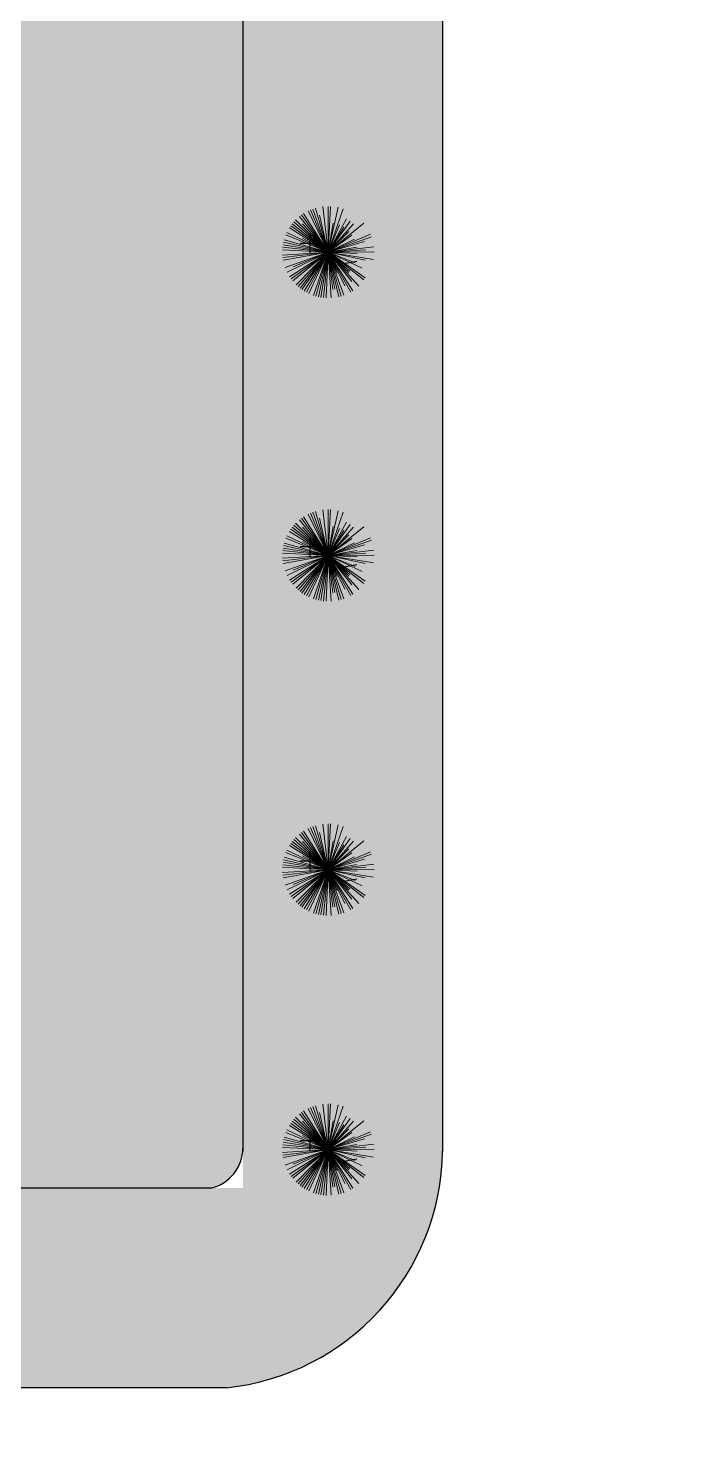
# Model space of a CAD drawing. Header units: millimetres. Extents: x -1544140 to 7445918, y -1294905 to 2019878.
# Drawn here: x 2051975 to 2052443, y 24810 to 25814 of the extents above; entities that cross this region are included whole.
import ezdxf

# ---------------------------------------------------------------- set-up
doc = ezdxf.new("R2010")
doc.units = ezdxf.units.MM
doc.header["$MEASUREMENT"] = 0
doc.layers.add('marc det', color=74, linetype='Continuous', lineweight=18)
picture_1 = doc.add_image_def('image5.png', size_in_pixel=(1482, 826))

msp = doc.modelspace()

# ---------------------------------------------------------------- hatches: boundary and pattern name
at = {"true_color": 0x8dc133, "transparency": 33554687}
h = msp.add_hatch(color=65, dxfattribs=at)
h.dxf.hatch_style = 1
h.paths.add_polyline_path([(2052271, 25017.8, -0.388077), (2052116.8, 24844.1), (2050412.6, 24844.1, -0.416277), (2050096.5, 25072.6), (2050096.5, 26168.8, -0.394381), (2050297.9, 26519.5), (2051990.7, 26519.5, -0.352206), (2052271, 26299.3)])
h.paths.add_polyline_path([(2050398.8, 24986.6, -0.417198), (2050239, 25085.7), (2050239, 26377), (2051991.6, 26377, -0.326949), (2052128.5, 26280.2), (2052128.5, 24986.6)], flags=16)
at = {"true_color": 0xb8d93f, "transparency": 33554687}
h = msp.add_hatch(color=63, dxfattribs=at)
h.dxf.hatch_style = 1
h.paths.add_polyline_path([(2052128.5, 26280.2, 0.326949), (2051991.6, 26377), (2050322.9, 26377, 0.386529), (2050239, 26188), (2050239, 25085.7, 0.417198), (2050398.8, 24986.6), (2052106.2, 24986.6, 0.351898), (2052128.5, 25016.4)])

# ---------------------------------------------------------------- linework, layer by layer
at = {"color": 116, "true_color": 0x136734}
for p, q in [((2052176.1, 25667.2), (2052176.1, 25653.3)), ((2052183.1, 25660.2), (2052169.2, 25660.2)), ((2052176.1, 25450.8), (2052176.1, 25437)), ((2052183.1, 25443.9), (2052169.2, 25443.9)), ((2052183.1, 25219.8), (2052169.2, 25219.8)), ((2052176.1, 25226.7), (2052176.1, 25212.9)), ((2052183.1, 25020.2), (2052169.2, 25020.2)), ((2052176.1, 25027.1), (2052176.1, 25013.2))]:
    msp.add_line(p, q, dxfattribs=at)
at = {"color": 116, "lineweight": -2, "true_color": 0x136734}
for p, q in [((2052199.2, 25645.7), (2052209.7, 25647.5)), ((2052199.2, 25429.3), (2052209.7, 25431.2)), ((2052199.2, 25205.3), (2052209.7, 25207.1)), ((2052199.2, 25005.6), (2052209.7, 25007.5))]:
    msp.add_line(p, q, dxfattribs=at)
for points in [[(2052271, 26299.3), (2052271, 25012.9)], [(2052128.5, 26280.2), (2052128.5, 25012.9)], [(2052106.2, 24986.6), (2050337.2, 24986.6)], [(2052116.8, 24844.1), (2050323.4, 24844.1)]]:
    msp.add_lwpolyline(points)
for radius, start in [(29.7, 284.4217), (172.2, 275.9777)]:
    msp.add_arc((2052098.8, 25015.4), radius, start, 359.182)
at = {"layer": 'marc det', "color": 116, "true_color": 0x136734}
for p, q in [((2052189.4, 25654.1), (2052171.8, 25681.6)), ((2052189.4, 25654.1), (2052175, 25683.4)), ((2052189.4, 25654.1), (2052176.7, 25684.2)), ((2052189.4, 25654.1), (2052178.4, 25684.8)), ((2052189.4, 25654.1), (2052180.2, 25685.4)), ((2052189.4, 25654.1), (2052185.5, 25686.5)), ((2052189.4, 25654.1), (2052189.2, 25686.7)), ((2052189.4, 25654.1), (2052191, 25686.7)), ((2052189.4, 25654.1), (2052196.5, 25686)), ((2052189.4, 25654.1), (2052200, 25685)), ((2052189.4, 25654.1), (2052161.6, 25671.3)), ((2052162.6, 25672.8), (2052189.4, 25654.1)), ((2052189.4, 25654.1), (2052162.6, 25672.8)), ((2052189.4, 25654.1), (2052163.7, 25674.3)), ((2052189.4, 25654.1), (2052164.9, 25675.7)), ((2052189.4, 25654.1), (2052166.1, 25677)), ((2052189.4, 25654.1), (2052168.9, 25679.5)), ((2052189.4, 25654.1), (2052170.3, 25680.6)), ((2052189.4, 25654.1), (2052171.1, 25674.2)), ((2052189.4, 25654.1), (2052183.2, 25680.5)), ((2052189.4, 25654.1), (2052202.3, 25677.8)), ((2052189.4, 25654.1), (2052204.9, 25676.2)), ((2052204.9, 25676.2), (2052189.4, 25654.1)), ((2052189.4, 25654.1), (2052192.8, 25674.7)), ((2052189.4, 25654.1), (2052214.8, 25674.6)), ((2052189.4, 25654.1), (2052207.3, 25674.3)), ((2052189.4, 25654.1), (2052197.3, 25673.4)), ((2052189.4, 25654.1), (2052200.4, 25671.8)), ((2052189.4, 25654.1), (2052157.5, 25661.1)), ((2052189.4, 25654.1), (2052157.9, 25662.9)), ((2052189.4, 25654.1), (2052159.1, 25666.4)), ((2052189.4, 25654.1), (2052159.9, 25668.1)), ((2052189.4, 25654.1), (2052171, 25664.1)), ((2052189.4, 25654.1), (2052204, 25668.8)), ((2052189.4, 25654.1), (2052219.5, 25666.8)), ((2052189.4, 25654.1), (2052206.2, 25666.2)), ((2052189.4, 25654.1), (2052220.2, 25665)), ((2052189.4, 25654.1), (2052208, 25663.2)), ((2052189.4, 25654.1), (2052215.2, 25661.7)), ((2052189.4, 25654.1), (2052156.8, 25655.7)), ((2052189.4, 25654.1), (2052156.8, 25652)), ((2052189.4, 25654.1), (2052156.9, 25657.5)), ((2052189.4, 25654.1), (2052156.9, 25650.2)), ((2052189.4, 25654.1), (2052157.1, 25659.3)), ((2052189.4, 25654.1), (2052157.2, 25648.4)), ((2052189.4, 25654.1), (2052158.6, 25643.1)), ((2052189.4, 25654.1), (2052160, 25639.7)), ((2052189.4, 25654.1), (2052161.8, 25636.5)), ((2052189.4, 25654.1), (2052162.9, 25635)), ((2052189.4, 25654.1), (2052164, 25633.5)), ((2052189.4, 25654.1), (2052164.4, 25643.6)), ((2052189.4, 25654.1), (2052166.4, 25630.8)), ((2052189.4, 25654.1), (2052167.8, 25629.6)), ((2052189.4, 25654.1), (2052169.2, 25628.4)), ((2052170.6, 25627.3), (2052189.4, 25654.1)), ((2052189.4, 25654.1), (2052172.2, 25626.3)), ((2052189.4, 25654.1), (2052173.8, 25625.4)), ((2052189.4, 25654.1), (2052175.4, 25624.5)), ((2052189.4, 25654.1), (2052178.8, 25623.2)), ((2052189.4, 25654.1), (2052180.5, 25622.6)), ((2052189.4, 25654.1), (2052182.3, 25622.2)), ((2052189.4, 25654.1), (2052184.1, 25621.8)), ((2052189.4, 25654.1), (2052185.9, 25621.6)), ((2052189.4, 25654.1), (2052187.8, 25621.4)), ((2052189, 25654.4), (2052215.8, 25635.6)), ((2052189, 25654.4), (2052214.7, 25634.2)), ((2052215.8, 25635.6), (2052189, 25654.4)), ((2052189.4, 25654.1), (2052221.8, 25657.9)), ((2052189.4, 25654.1), (2052209.7, 25657.6)), ((2052189.4, 25654.1), (2052216.2, 25655.7)), ((2052189.4, 25654.1), (2052222.1, 25654.3)), ((2052189.4, 25654.1), (2052192.6, 25627.4)), ((2052189.4, 25654.1), (2052191.4, 25621.4)), ((2052189.4, 25654.1), (2052194, 25627.6)), ((2052189.4, 25654.1), (2052200.4, 25623.3)), ((2052189.4, 25654.1), (2052198.6, 25622.7)), ((2052189.4, 25654.1), (2052196.9, 25622.2)), ((2052189.4, 25654.1), (2052205.4, 25625.6)), ((2052189.4, 25654.1), (2052201.2, 25630)), ((2052189.4, 25654.1), (2052206.9, 25626.5)), ((2052189.4, 25654.1), (2052210, 25653)), ((2052189.4, 25654.1), (2052221.6, 25648.8)), ((2052189.4, 25654.1), (2052215.6, 25648.2)), ((2052189.4, 25654.1), (2052208.5, 25646.3)), ((2052189.4, 25654.1), (2052195.7, 25639)), ((2052189.4, 25654.1), (2052204, 25639.6)), ((2052189.4, 25654.1), (2052204.8, 25640.4)), ((2052189.4, 25654.1), (2052213.6, 25642.6)), ((2052189.4, 25654.1), (2052206.2, 25633.2)), ((2052189.4, 25654.1), (2052211.3, 25629.8)), ((2052189.4, 25437.7), (2052185.5, 25470.2)), ((2052189.4, 25437.7), (2052189.2, 25470.4)), ((2052189.4, 25437.7), (2052191, 25470.4)), ((2052189.4, 25437.7), (2052166.1, 25460.7)), ((2052189.4, 25437.7), (2052168.9, 25463.1)), ((2052189.4, 25437.7), (2052170.3, 25464.3)), ((2052189.4, 25437.7), (2052171.8, 25465.3)), ((2052189.4, 25437.7), (2052175, 25467.1)), ((2052189.4, 25437.7), (2052176.7, 25467.8)), ((2052189.4, 25437.7), (2052178.4, 25468.5)), ((2052189.4, 25437.7), (2052180.2, 25469.1)), ((2052189.4, 25437.7), (2052183.2, 25464.2)), ((2052189.4, 25437.7), (2052196.5, 25469.6)), ((2052189.4, 25437.7), (2052200, 25468.6)), ((2052189.4, 25437.7), (2052202.3, 25461.5)), ((2052189.4, 25437.7), (2052159.1, 25450)), ((2052189.4, 25437.7), (2052159.9, 25451.7)), ((2052189.4, 25437.7), (2052161.6, 25454.9)), ((2052162.6, 25456.5), (2052189.4, 25437.7)), ((2052189.4, 25437.7), (2052162.6, 25456.5)), ((2052189.4, 25437.7), (2052163.7, 25457.9)), ((2052189.4, 25437.7), (2052164.9, 25459.3)), ((2052189.4, 25437.7), (2052171.1, 25457.9)), ((2052189.4, 25437.7), (2052204.9, 25459.9)), ((2052204.9, 25459.9), (2052189.4, 25437.7)), ((2052189.4, 25437.7), (2052192.8, 25458.3)), ((2052189.4, 25437.7), (2052214.8, 25458.2)), ((2052189.4, 25437.7), (2052207.3, 25458)), ((2052189.4, 25437.7), (2052197.3, 25457)), ((2052189.4, 25437.7), (2052200.4, 25455.4)), ((2052189.4, 25437.7), (2052204, 25452.5)), ((2052189.4, 25437.7), (2052219.5, 25450.4)), ((2052189.4, 25437.7), (2052156.9, 25441.2)), ((2052189.4, 25437.7), (2052157.1, 25443)), ((2052189.4, 25437.7), (2052157.5, 25444.8)), ((2052189.4, 25437.7), (2052157.9, 25446.6)), ((2052189.4, 25437.7), (2052171, 25447.7)), ((2052189.4, 25437.7), (2052206.2, 25449.8)), ((2052189.4, 25437.7), (2052220.2, 25448.7)), ((2052189.4, 25437.7), (2052208, 25446.8)), ((2052189.4, 25437.7), (2052215.2, 25445.3)), ((2052189.4, 25437.7), (2052221.8, 25441.6)), ((2052189.4, 25437.7), (2052209.7, 25441.3)), ((2052189.4, 25437.7), (2052156.8, 25439.4)), ((2052189.4, 25437.7), (2052156.8, 25435.7)), ((2052189.4, 25437.7), (2052156.9, 25433.9)), ((2052189.4, 25437.7), (2052157.2, 25432)), ((2052189.4, 25437.7), (2052158.6, 25426.7)), ((2052189.4, 25437.7), (2052160, 25423.4)), ((2052189.4, 25437.7), (2052161.8, 25420.2)), ((2052189.4, 25437.7), (2052162.9, 25418.6)), ((2052189.4, 25437.7), (2052164, 25417.2)), ((2052189.4, 25437.7), (2052164.4, 25427.2)), ((2052189.4, 25437.7), (2052166.4, 25414.5)), ((2052189.4, 25437.7), (2052167.8, 25413.2)), ((2052189.4, 25437.7), (2052169.2, 25412)), ((2052170.6, 25410.9), (2052189.4, 25437.7)), ((2052189.4, 25437.7), (2052172.2, 25409.9)), ((2052189.4, 25437.7), (2052173.8, 25409)), ((2052189.4, 25437.7), (2052175.4, 25408.2)), ((2052189.4, 25437.7), (2052178.8, 25406.8)), ((2052189.4, 25437.7), (2052180.5, 25406.3)), ((2052189.4, 25437.7), (2052182.3, 25405.8)), ((2052189.4, 25437.7), (2052184.1, 25405.5)), ((2052189.4, 25437.7), (2052185.9, 25405.2)), ((2052189.4, 25437.7), (2052187.8, 25405.1)), ((2052189, 25438), (2052215.8, 25419.3)), ((2052189, 25438), (2052214.7, 25417.8)), ((2052215.8, 25419.3), (2052189, 25438)), ((2052189.4, 25437.7), (2052216.2, 25439.4)), ((2052189.4, 25437.7), (2052222.1, 25437.9)), ((2052189.4, 25437.7), (2052192.6, 25411)), ((2052189.4, 25437.7), (2052191.4, 25405.1)), ((2052189.4, 25437.7), (2052194, 25411.3)), ((2052189.4, 25437.7), (2052200.4, 25406.9)), ((2052189.4, 25437.7), (2052198.6, 25406.4)), ((2052189.4, 25437.7), (2052196.9, 25405.9)), ((2052189.4, 25437.7), (2052205.4, 25409.2)), ((2052189.4, 25437.7), (2052201.2, 25413.6)), ((2052189.4, 25437.7), (2052206.9, 25410.1)), ((2052189.4, 25437.7), (2052210, 25436.7)), ((2052189.4, 25437.7), (2052221.6, 25432.4)), ((2052189.4, 25437.7), (2052215.6, 25431.9)), ((2052189.4, 25437.7), (2052208.5, 25429.9)), ((2052189.4, 25437.7), (2052195.7, 25422.7)), ((2052189.4, 25437.7), (2052204, 25423.2)), ((2052189.4, 25437.7), (2052204.8, 25424.1)), ((2052189.4, 25437.7), (2052213.6, 25426.2)), ((2052189.4, 25437.7), (2052206.2, 25416.8)), ((2052189.4, 25437.7), (2052211.3, 25413.5)), ((2052189.4, 25213.6), (2052170.3, 25240.2)), ((2052189.4, 25213.6), (2052171.8, 25241.2)), ((2052189.4, 25213.6), (2052175, 25243)), ((2052189.4, 25213.6), (2052176.7, 25243.7)), ((2052189.4, 25213.6), (2052178.4, 25244.4)), ((2052189.4, 25213.6), (2052180.2, 25245)), ((2052189.4, 25213.6), (2052183.2, 25240.1)), ((2052189.4, 25213.6), (2052185.5, 25246.1)), ((2052189.4, 25213.6), (2052189.2, 25246.3)), ((2052189.4, 25213.6), (2052191, 25246.3)), ((2052189.4, 25213.6), (2052196.5, 25245.5)), ((2052189.4, 25213.6), (2052200, 25244.5)), ((2052189.4, 25213.6), (2052161.6, 25230.8)), ((2052162.6, 25232.4), (2052189.4, 25213.6)), ((2052189.4, 25213.6), (2052162.6, 25232.4)), ((2052189.4, 25213.6), (2052163.7, 25233.8)), ((2052189.4, 25213.6), (2052164.9, 25235.2)), ((2052189.4, 25213.6), (2052166.1, 25236.6)), ((2052189.4, 25213.6), (2052168.9, 25239)), ((2052189.4, 25213.6), (2052171.1, 25233.8)), ((2052189.4, 25213.6), (2052202.3, 25237.4)), ((2052189.4, 25213.6), (2052204.9, 25235.8)), ((2052204.9, 25235.8), (2052189.4, 25213.6)), ((2052189.4, 25213.6), (2052192.8, 25234.2)), ((2052189.4, 25213.6), (2052214.8, 25234.1)), ((2052189.4, 25213.6), (2052207.3, 25233.9)), ((2052189.4, 25213.6), (2052197.3, 25232.9)), ((2052189.4, 25213.6), (2052200.4, 25231.3)), ((2052189.4, 25213.6), (2052157.5, 25220.7)), ((2052189.4, 25213.6), (2052157.9, 25222.5)), ((2052189.4, 25213.6), (2052159.1, 25225.9)), ((2052189.4, 25213.6), (2052159.9, 25227.6)), ((2052189.4, 25213.6), (2052171, 25223.6)), ((2052189.4, 25213.6), (2052204, 25228.4)), ((2052189.4, 25213.6), (2052219.5, 25226.3)), ((2052189.4, 25213.6), (2052206.2, 25225.7)), ((2052189.4, 25213.6), (2052220.2, 25224.6)), ((2052189.4, 25213.6), (2052208, 25222.7)), ((2052189.4, 25213.6), (2052215.2, 25221.2)), ((2052189.4, 25213.6), (2052156.8, 25215.3)), ((2052189.4, 25213.6), (2052156.8, 25211.6)), ((2052189.4, 25213.6), (2052156.9, 25217.1)), ((2052189.4, 25213.6), (2052156.9, 25209.8)), ((2052189.4, 25213.6), (2052157.1, 25218.9)), ((2052189.4, 25213.6), (2052157.2, 25207.9)), ((2052189.4, 25213.6), (2052158.6, 25202.6)), ((2052189.4, 25213.6), (2052160, 25199.3)), ((2052189.4, 25213.6), (2052161.8, 25196.1)), ((2052189.4, 25213.6), (2052162.9, 25194.5)), ((2052189.4, 25213.6), (2052164, 25193.1)), ((2052189.4, 25213.6), (2052164.4, 25203.1)), ((2052189.4, 25213.6), (2052166.4, 25190.4)), ((2052189.4, 25213.6), (2052167.8, 25189.1)), ((2052189.4, 25213.6), (2052169.2, 25187.9)), ((2052170.6, 25186.8), (2052189.4, 25213.6)), ((2052189.4, 25213.6), (2052172.2, 25185.8)), ((2052189.4, 25213.6), (2052173.8, 25184.9)), ((2052189.4, 25213.6), (2052175.4, 25184.1)), ((2052189.4, 25213.6), (2052178.8, 25182.7)), ((2052189.4, 25213.6), (2052180.5, 25182.2)), ((2052189.4, 25213.6), (2052182.3, 25181.7)), ((2052189.4, 25213.6), (2052184.1, 25181.4)), ((2052189.4, 25213.6), (2052185.9, 25181.1)), ((2052189.4, 25213.6), (2052187.8, 25181)), ((2052189, 25213.9), (2052215.8, 25195.2)), ((2052189, 25213.9), (2052214.7, 25193.7)), ((2052215.8, 25195.2), (2052189, 25213.9)), ((2052189.4, 25213.6), (2052221.8, 25217.5)), ((2052189.4, 25213.6), (2052209.7, 25217.2)), ((2052189.4, 25213.6), (2052216.2, 25215.3)), ((2052189.4, 25213.6), (2052222.1, 25213.8)), ((2052189.4, 25213.6), (2052192.6, 25186.9)), ((2052189.4, 25213.6), (2052191.4, 25181)), ((2052189.4, 25213.6), (2052194, 25187.2)), ((2052189.4, 25213.6), (2052200.4, 25182.8)), ((2052189.4, 25213.6), (2052198.6, 25182.3)), ((2052189.4, 25213.6), (2052196.9, 25181.8)), ((2052189.4, 25213.6), (2052205.4, 25185.1)), ((2052189.4, 25213.6), (2052201.2, 25189.5)), ((2052189.4, 25213.6), (2052206.9, 25186)), ((2052189.4, 25213.6), (2052210, 25212.6)), ((2052189.4, 25213.6), (2052221.6, 25208.3)), ((2052189.4, 25213.6), (2052215.6, 25207.8)), ((2052189.4, 25213.6), (2052208.5, 25205.8)), ((2052189.4, 25213.6), (2052195.7, 25198.6)), ((2052189.4, 25213.6), (2052204, 25199.1)), ((2052189.4, 25213.6), (2052204.8, 25200)), ((2052189.4, 25213.6), (2052213.6, 25202.1)), ((2052189.4, 25213.6), (2052206.2, 25192.7)), ((2052189.4, 25213.6), (2052211.3, 25189.4)), ((2052189.4, 25014), (2052168.9, 25039.4)), ((2052189.4, 25014), (2052170.3, 25040.5)), ((2052189.4, 25014), (2052171.8, 25041.6)), ((2052189.4, 25014), (2052175, 25043.3)), ((2052189.4, 25014), (2052176.7, 25044.1)), ((2052189.4, 25014), (2052178.4, 25044.8)), ((2052189.4, 25014), (2052180.2, 25045.3)), ((2052189.4, 25014), (2052183.2, 25040.4)), ((2052189.4, 25014), (2052185.5, 25046.4)), ((2052189.4, 25014), (2052189.2, 25046.7)), ((2052189.4, 25014), (2052191, 25046.6)), ((2052189.4, 25014), (2052196.5, 25045.9)), ((2052189.4, 25014), (2052200, 25044.9)), ((2052189.4, 25014), (2052161.6, 25031.2)), ((2052162.6, 25032.7), (2052189.4, 25014)), ((2052189.4, 25014), (2052162.6, 25032.7)), ((2052189.4, 25014), (2052163.7, 25034.2)), ((2052189.4, 25014), (2052164.9, 25035.6)), ((2052189.4, 25014), (2052166.1, 25037)), ((2052189.4, 25014), (2052171.1, 25034.2)), ((2052189.4, 25014), (2052202.3, 25037.8)), ((2052189.4, 25014), (2052204.9, 25036.1)), ((2052204.9, 25036.1), (2052189.4, 25014)), ((2052189.4, 25014), (2052192.8, 25034.6)), ((2052189.4, 25014), (2052214.8, 25034.5)), ((2052189.4, 25014), (2052207.3, 25034.2)), ((2052189.4, 25014), (2052197.3, 25033.3)), ((2052189.4, 25014), (2052200.4, 25031.7)), ((2052189.4, 25014), (2052204, 25028.8)), ((2052189.4, 25014), (2052157.1, 25019.3)), ((2052189.4, 25014), (2052157.5, 25021.1)), ((2052189.4, 25014), (2052157.9, 25022.8)), ((2052189.4, 25014), (2052159.1, 25026.3)), ((2052189.4, 25014), (2052159.9, 25028)), ((2052189.4, 25014), (2052171, 25024)), ((2052189.4, 25014), (2052219.5, 25026.7)), ((2052189.4, 25014), (2052206.2, 25026.1)), ((2052189.4, 25014), (2052220.2, 25025)), ((2052189.4, 25014), (2052208, 25023.1)), ((2052189.4, 25014), (2052215.2, 25021.6)), ((2052189.4, 25014), (2052156.8, 25015.6)), ((2052189.4, 25014), (2052156.8, 25012)), ((2052189.4, 25014), (2052156.9, 25017.4)), ((2052189.4, 25014), (2052156.9, 25010.1)), ((2052189.4, 25014), (2052157.2, 25008.3)), ((2052189.4, 25014), (2052158.6, 25003)), ((2052189.4, 25014), (2052160, 24999.6)), ((2052189.4, 25014), (2052161.8, 24996.4)), ((2052189.4, 25014), (2052162.9, 24994.9)), ((2052189.4, 25014), (2052164, 24993.5)), ((2052189.4, 25014), (2052164.4, 25003.5)), ((2052189.4, 25014), (2052166.4, 24990.7)), ((2052189.4, 25014), (2052167.8, 24989.5)), ((2052189.4, 25014), (2052169.2, 24988.3)), ((2052170.6, 24987.2), (2052189.4, 25014)), ((2052189.4, 25014), (2052172.2, 24986.2)), ((2052189.4, 25014), (2052173.8, 24985.3)), ((2052189.4, 25014), (2052175.4, 24984.5)), ((2052189.4, 25014), (2052178.8, 24983.1)), ((2052189.4, 25014), (2052180.5, 24982.5)), ((2052189.4, 25014), (2052182.3, 24982.1)), ((2052189.4, 25014), (2052184.1, 24981.7)), ((2052189.4, 25014), (2052185.9, 24981.5)), ((2052189.4, 25014), (2052187.8, 24981.3)), ((2052189, 25014.3), (2052215.8, 24995.5)), ((2052189, 25014.3), (2052214.7, 24994.1)), ((2052215.8, 24995.5), (2052189, 25014.3)), ((2052189.4, 25014), (2052221.8, 25017.8)), ((2052189.4, 25014), (2052209.7, 25017.6)), ((2052189.4, 25014), (2052216.2, 25015.7)), ((2052189.4, 25014), (2052222.1, 25014.2)), ((2052189.4, 25014), (2052192.6, 24987.3)), ((2052189.4, 25014), (2052191.4, 24981.4)), ((2052189.4, 25014), (2052194, 24987.5)), ((2052189.4, 25014), (2052200.4, 24983.2)), ((2052189.4, 25014), (2052198.6, 24982.6)), ((2052189.4, 25014), (2052196.9, 24982.2)), ((2052189.4, 25014), (2052205.4, 24985.5)), ((2052189.4, 25014), (2052201.2, 24989.9)), ((2052189.4, 25014), (2052206.9, 24986.4)), ((2052189.4, 25014), (2052210, 25012.9)), ((2052189.4, 25014), (2052221.6, 25008.7)), ((2052189.4, 25014), (2052215.6, 25008.2)), ((2052189.4, 25014), (2052208.5, 25006.2)), ((2052189.4, 25014), (2052195.7, 24998.9)), ((2052189.4, 25014), (2052204, 24999.5)), ((2052189.4, 25014), (2052204.8, 25000.4)), ((2052189.4, 25014), (2052213.6, 25002.5)), ((2052189.4, 25014), (2052206.2, 24993.1)), ((2052189.4, 25014), (2052211.3, 24989.7))]:
    msp.add_line(p, q, dxfattribs=at)

# ---------------------------------------------------------------- pictures from other files: only their frames are drawn
image = msp.add_image(picture_1, insert=(2023694, -11872.3), size_in_units=(114264.1, 63685.7))
image.dxf.flags = 7

doc.saveas('drawing.dxf')
